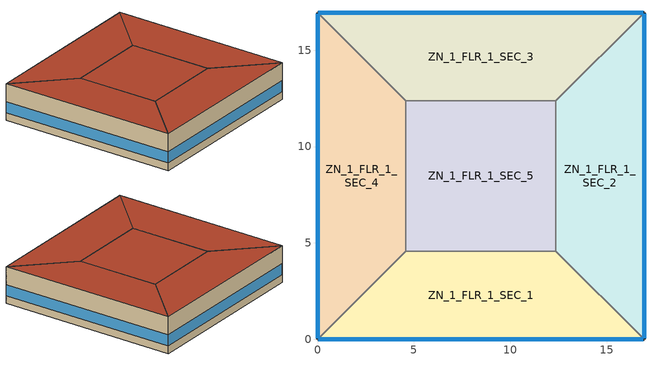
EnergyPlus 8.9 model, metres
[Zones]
ZN_1_FLR_1_SEC_1
 floor ground (Unheated - 8in Slab with Carpet_Ext-slab): 4.57,4.57 12.37,4.57 16.94,0 0,0 z0
 wall outside (Mass_NR_Ext-wall): 0,0 16.94,0 z0:3.5
 wall to ZN_1_FLR_1_SEC_2 (Standard_Int-Wall): 16.94,0 12.37,4.57 z0:3.5
 wall to ZN_1_FLR_1_SEC_5 (Standard_Int-Wall): 12.37,4.57 4.57,4.57 z0:3.5
 wall to ZN_1_FLR_1_SEC_4 (Standard_Int-Wall): 4.57,4.57 0,0 z0:3.5
 window (std_window_UValue_6.809_SHGC_0.25_VT_0.25): 0.05,0 16.89,0 z0.75:1.81
 roof outside (Roof): 0,0 16.94,0 12.37,4.57 4.57,4.57 z3.5
ZN_1_FLR_1_SEC_2
 floor ground (Unheated - 8in Slab with Carpet_Ext-slab): 12.37,4.57 12.37,12.37 16.94,16.94 16.94,0 z0
 wall outside (Mass_NR_Ext-wall): 16.94,0 16.94,16.94 z0:3.5
 wall to ZN_1_FLR_1_SEC_3 (Standard_Int-Wall): 16.94,16.94 12.37,12.37 z0:3.5
 wall to ZN_1_FLR_1_SEC_5 (Standard_Int-Wall): 12.37,12.37 12.37,4.57 z0:3.5
 window (std_window_UValue_6.809_SHGC_0.25_VT_0.25_east): 16.94,0.05 16.94,16.89 z0.75:1.81
 roof outside (Roof): 16.94,0 16.94,16.94 12.37,12.37 12.37,4.57 z3.5
ZN_1_FLR_1_SEC_3
 floor ground (Unheated - 8in Slab with Carpet_Ext-slab): 0,16.94 16.94,16.94 12.37,12.37 4.57,12.37 z0
 wall outside (Mass_NR_Ext-wall): 16.94,16.94 0,16.94 z0:3.5
 wall to ZN_1_FLR_1_SEC_5 (Standard_Int-Wall): 4.57,12.37 12.37,12.37 z0:3.5
 wall to ZN_1_FLR_1_SEC_4 (Standard_Int-Wall): 0,16.94 4.57,12.37 z0:3.5
 window (std_window_UValue_6.809_SHGC_0.25_VT_0.25_north): 16.89,16.94 0.05,16.94 z0.75:1.81
 roof outside (Roof): 4.57,12.37 12.37,12.37 16.94,16.94 0,16.94 z3.5
ZN_1_FLR_1_SEC_4
 floor ground (Unheated - 8in Slab with Carpet_Ext-slab): 0,16.94 4.57,12.37 4.57,4.57 0,0 z0
 wall outside (Mass_NR_Ext-wall): 0,16.94 0,0 z0:3.5
 wall to ZN_1_FLR_1_SEC_5 (Standard_Int-Wall): 4.57,4.57 4.57,12.37 z0:3.5
 window (std_window_UValue_6.809_SHGC_0.25_VT_0.25_west): 0,16.89 0,0.05 z0.75:1.81
 roof outside (Roof): 0,0 4.57,4.57 4.57,12.37 0,16.94 z3.5
ZN_1_FLR_1_SEC_5
 floor ground (Unheated - 8in Slab with Carpet_Ext-slab): 4.57,12.37 12.37,12.37 12.37,4.57 4.57,4.57 z0
 roof outside (Roof): 4.57,4.57 12.37,4.57 12.37,12.37 4.57,12.37 z3.5
[Building]
Coolroof_IDF: North Axis {deg}=0; Terrain=City; Loads Convergence Tolerance Value=0.04; Temperature Convergence Tolerance Value {deltaC}=0.2; Solar Distribution=FullInteriorAndExterior; Maximum Number of Warmup Days=25; Minimum Number of Warmup Days=6
[SizingPeriod:WeatherFileDays] Begin Month=1; Begin Day of Month=1; End Month=12; End Day of Month=31; Use Weather File Daylight Saving Period=No; Use Weather File Rain and Snow Indicators=No
Name | Day of Week for Start Day
SummerDesignPeriod | SummerDesignDay
WinterDesignPeriod | WinterDesignDay
[Site:GroundTemperature:BuildingSurface]
25, 25, 25, 25, 25, 25, 25, 25, 25, 25, 25, 25
[Material] Thermal Absorptance=0.9
Name | Roughness | Thickness {m} | Conductivity {W/m-K} | Density {kg/m3} | Specific Heat {J/kg-K} | Solar Absorptance | Visible Absorptance
Roof Coating | Rough | 0.01 | 0.88 | 2800 | 896 | 0.27 | 0.27
GP01 1/2 GYPSUM | Smooth | 0.0127 | 0.16 | 800 | 1090 | 0.7 | 0.5
1IN Stucco | Smooth | 0.0253 | 0.6918 | 1858 | 837 | 0.92 | 0.92
8IN Concrete HW | MediumRough | 0.2033 | 1.7296 | 2243 | 837 | 0.65 | 0.65
1/2IN Gypsum | Smooth | 0.0127 | 0.16 | 784.9 | 830 | 0.92 | 0.92
MAT-CC05 8 HW CONCRETE | Rough | 0.2032 | 1.311 | 2240 | 836.8 | 0.7 | 0.7
Std Wood 6inch | MediumSmooth | 0.15 | 0.12 | 540 | 1210 | 0.7 | 0.7
Wall Insulation | MediumRough | 0.05 | 0.045 | 265 | 836.8 | 0.7 | 0.7
Roof Plaster | Rough | 0.012 | 0.88 | 2800 | 896 | 0.7 | 0.7
Concrete Reinforced (2% Steel) | MediumRough | 0.152 | 2.5 | 2400 | 1000 | 0.6 | 0.6
Gypsum Plasterboard | Rough | 0.012 | 0.25 | 900 | 1000 | 0.5 | 0.5
[Material:NoMass] Thermal Absorptance=0.9; Solar Absorptance=0.7
Name | Roughness | Thermal Resistance {m2-K/W} | Visible Absorptance
CP02 CARPET PAD | VeryRough | 0.2165 | 0.8
Insulation | MediumRough | 0.001 | 0.7
[WindowMaterial:Glazing]
Theoretical Glass [167]: Optical Data Type=SpectralAverage; Thickness {m}=0.003; Solar Transmittance at Normal Incidence=0.2374; Front Side Solar Reflectance at Normal Incidence=0.7126; Back Side Solar Reflectance at Normal Incidence=0.7126; Visible Transmittance at Normal Incidence=0.2512; Front Side Visible Reflectance at Normal Incidence=0.6988; Back Side Visible Reflectance at Normal Incidence=0.6988; Infrared Transmittance at Normal Incidence=0; Front Side Infrared Hemispherical Emissivity=0.985; Back Side Infrared Hemispherical Emissivity=0.985; Conductivity {W/m-K}=2.1073; Dirt Correction Factor for Solar and Visible Transmittance=1; Solar Diffusing=No
[Construction]
InteriorFurnishings: Std Wood 6inch
std_window_UValue_6.809_SHGC_0.25_VT_0.25; std_window_UValue_6.809_SHGC_0.25_VT_0.25_east; std_window_UValue_6.809_SHGC_0.25_VT_0.25_north; std_window_UValue_6.809_SHGC_0.25_VT_0.25_west: Theoretical Glass [167]
Standard_Int-Wall: GP01 1/2 GYPSUM, GP01 1/2 GYPSUM
Mass_NR_Ext-wall: 1IN Stucco, Wall Insulation, 8IN Concrete HW, 1/2IN Gypsum
Unheated - 8in Slab with Carpet_Ext-slab: MAT-CC05 8 HW CONCRETE, CP02 CARPET PAD
Roof: Roof Coating, Roof Plaster, Insulation, Concrete Reinforced (2% Steel), Gypsum Plasterboard
[Zone] Type=1; Multiplier=1; Ceiling Height {m}=3.5; Floor Area {m2}=AutoCalculate; Part of Total Floor Area=Yes
Name | Volume {m3}
ZN_1_FLR_1_SEC_1; ZN_1_FLR_1_SEC_2; ZN_1_FLR_1_SEC_3; ZN_1_FLR_1_SEC_4 | 197.8753
ZN_1_FLR_1_SEC_5 | 212.9987
[InternalMass] Construction=InteriorFurnishings
Name | Zone | Surface Area {m2}
ZN_1_FLR_1_SEC_1 Internal Mass | ZN_1_FLR_1_SEC_1 | 323.8302
ZN_1_FLR_1_SEC_2 Internal Mass | ZN_1_FLR_1_SEC_2 | 323.8302
ZN_1_FLR_1_SEC_3 Internal Mass | ZN_1_FLR_1_SEC_3 | 323.8302
ZN_1_FLR_1_SEC_4 Internal Mass | ZN_1_FLR_1_SEC_4 | 323.8302
ZN_1_FLR_1_SEC_5 Internal Mass | ZN_1_FLR_1_SEC_5 | 1904.68
[People] Number of People Schedule=BLDG_OCC_SCH; Number of People Calculation Method=Area/Person; Zone Floor Area per Person {m2/person}=9.29; Fraction Radiant=0.3; Sensible Heat Fraction=AUTOCALCULATE; Activity Level Schedule=ACTIVITY_SCH; Carbon Dioxide Generation Rate {m3/s-W}=3.82E-8; Enable ASHRAE 55 Comfort Warnings=No; Mean Radiant Temperature Calculation Type=ZoneAveraged; Work Efficiency Schedule=WORK_EFF_SCH; Clothing Insulation Calculation Method=ClothingInsulationSchedule; Clothing Insulation Schedule=CLOTHING_SCH; Air Velocity Schedule=AIR_VELO_SCH; Thermal Comfort Model 1 Type=FANGER
Name | Zone or ZoneList
ZN_1_FLR_1_SEC_1 People | ZN_1_FLR_1_SEC_1
ZN_1_FLR_1_SEC_2 People | ZN_1_FLR_1_SEC_2
ZN_1_FLR_1_SEC_3 People | ZN_1_FLR_1_SEC_3
ZN_1_FLR_1_SEC_4 People | ZN_1_FLR_1_SEC_4
ZN_1_FLR_1_SEC_5 People | ZN_1_FLR_1_SEC_5
[Lights] Schedule=BLDG_LIGHT_SCH; Design Level Calculation Method=Watts/Area; Watts per Zone Floor Area {W/m2}=10.8; Return Air Fraction=0; Fraction Radiant=0.7; Fraction Visible=0.2; Fraction Replaceable=1; Return Air Fraction Calculated from Plenum Temperature=No
Name | Zone or ZoneList
ZN_1_FLR_1_SEC_1_Lights | ZN_1_FLR_1_SEC_1
ZN_1_FLR_1_SEC_2_Lights | ZN_1_FLR_1_SEC_2
ZN_1_FLR_1_SEC_3_Lights | ZN_1_FLR_1_SEC_3
ZN_1_FLR_1_SEC_4_Lights | ZN_1_FLR_1_SEC_4
ZN_1_FLR_1_SEC_5_Lights | ZN_1_FLR_1_SEC_5
[ElectricEquipment] Schedule=BLDG_EQUIP_SCH; Design Level Calculation Method=Watts/Area; Watts per Zone Floor Area {W/m2}=16.15; Fraction Latent=0; Fraction Radiant=0.5; Fraction Lost=0
Name | Zone or ZoneList
ZN_1_FLR_1_SEC_1_PlugMisc_Equip | ZN_1_FLR_1_SEC_1
ZN_1_FLR_1_SEC_2_PlugMisc_Equip | ZN_1_FLR_1_SEC_2
ZN_1_FLR_1_SEC_3_PlugMisc_Equip | ZN_1_FLR_1_SEC_3
ZN_1_FLR_1_SEC_4_PlugMisc_Equip | ZN_1_FLR_1_SEC_4
ZN_1_FLR_1_SEC_5_PlugMisc_Equip | ZN_1_FLR_1_SEC_5
[ZoneInfiltration:DesignFlowRate] Schedule=INFIL_SCH; Design Flow Rate Calculation Method=Flow/Zone; Constant Term Coefficient=1; Temperature Term Coefficient=0; Velocity Term Coefficient=0; Velocity Squared Term Coefficient=0
Name | Zone or ZoneList | Design Flow Rate {m3/s}
ZN_1_FLR_1_SEC_1_Infiltration | ZN_1_FLR_1_SEC_1 | 0.0512731
ZN_1_FLR_1_SEC_2_Infiltration | ZN_1_FLR_1_SEC_2 | 0.0512731
ZN_1_FLR_1_SEC_3_Infiltration | ZN_1_FLR_1_SEC_3 | 0.0512731
ZN_1_FLR_1_SEC_4_Infiltration | ZN_1_FLR_1_SEC_4 | 0.0512731
ZN_1_FLR_1_SEC_5_Infiltration | ZN_1_FLR_1_SEC_5 | 0.301574
[DesignSpecification:OutdoorAir] Outdoor Air Method=Flow/Zone; Outdoor Air Flow per Person {m3/s-person}=0; Outdoor Air Flow per Zone Floor Area {m3/s-m2}=0; Outdoor Air Flow Air Changes per Hour {1/hr}=0
Name | Outdoor Air Flow per Zone {m3/s}
ZN_1_FLR_1_SEC_1 OA Design Spec; ZN_1_FLR_1_SEC_2 OA Design Spec; ZN_1_FLR_1_SEC_3 OA Design Spec; ZN_1_FLR_1_SEC_4 OA Design Spec | 0.0644017
ZN_1_FLR_1_SEC_5 OA Design Spec | 0.378793
[DesignSpecification:ZoneAirDistribution] Zone Air Distribution Effectiveness in Cooling Mode=1; Zone Air Distribution Effectiveness in Heating Mode=1; Zone Secondary Recirculation Fraction=0
ZN_1_FLR_1_SEC_1 Air Dist Design Spec; ZN_1_FLR_1_SEC_2 Air Dist Design Spec; ZN_1_FLR_1_SEC_3 Air Dist Design Spec; ZN_1_FLR_1_SEC_4 Air Dist Design Spec; ZN_1_FLR_1_SEC_5 Air Dist Design Spec
[Sizing:Zone] Zone Cooling Design Supply Air Temperature Input Method=SupplyAirTemperature; Zone Cooling Design Supply Air Temperature {C}=14; Zone Heating Design Supply Air Temperature Input Method=SupplyAirTemperature; Zone Heating Design Supply Air Temperature {C}=40; Zone Cooling Design Supply Air Humidity Ratio {kgWater/kgDryAir}=0.0085; Zone Heating Design Supply Air Humidity Ratio {kgWater/kgDryAir}=0.008; Cooling Design Air Flow Method=DesignDay; Cooling Minimum Air Flow Fraction=0; Heating Design Air Flow Method=DesignDay; Heating Design Air Flow Rate {m3/s}=0
Name | Design Specification Outdoor Air Object | Design Specification Zone Air Distribution Object
ZN_1_FLR_1_SEC_1 | ZN_1_FLR_1_SEC_1 OA Design Spec | ZN_1_FLR_1_SEC_1 Air Dist Design Spec
ZN_1_FLR_1_SEC_2 | ZN_1_FLR_1_SEC_2 OA Design Spec | ZN_1_FLR_1_SEC_2 Air Dist Design Spec
ZN_1_FLR_1_SEC_3 | ZN_1_FLR_1_SEC_3 OA Design Spec | ZN_1_FLR_1_SEC_3 Air Dist Design Spec
ZN_1_FLR_1_SEC_4 | ZN_1_FLR_1_SEC_4 OA Design Spec | ZN_1_FLR_1_SEC_4 Air Dist Design Spec
ZN_1_FLR_1_SEC_5 | ZN_1_FLR_1_SEC_5 OA Design Spec | ZN_1_FLR_1_SEC_5 Air Dist Design Spec
[ZoneControl:Thermostat] Control Type Schedule=Dual Zone Control Type Sched
Name | Zone or ZoneList | Control 1
ZN_1_FLR_1_SEC_1 Thermostat | ZN_1_FLR_1_SEC_1 | ZN_1_FLR_1_SEC_1 DualSPSched
ZN_1_FLR_1_SEC_2 Thermostat | ZN_1_FLR_1_SEC_2 | ZN_1_FLR_1_SEC_2 DualSPSched
ZN_1_FLR_1_SEC_3 Thermostat | ZN_1_FLR_1_SEC_3 | ZN_1_FLR_1_SEC_3 DualSPSched
ZN_1_FLR_1_SEC_4 Thermostat | ZN_1_FLR_1_SEC_4 | ZN_1_FLR_1_SEC_4 DualSPSched
ZN_1_FLR_1_SEC_5 Thermostat | ZN_1_FLR_1_SEC_5 | ZN_1_FLR_1_SEC_5 DualSPSched
[ThermostatSetpoint:DualSetpoint] Heating Setpoint Temperature Schedule=HtgSetP_Sch; Cooling Setpoint Temperature Schedule=ClgSetP_Sch
ZN_1_FLR_1_SEC_1 DualSPSched; ZN_1_FLR_1_SEC_2 DualSPSched; ZN_1_FLR_1_SEC_3 DualSPSched; ZN_1_FLR_1_SEC_4 DualSPSched; ZN_1_FLR_1_SEC_5 DualSPSched
[ZoneHVAC:PackagedTerminalHeatPump] Availability Schedule=ALWAYS_ON; Cooling Supply Air Flow Rate {m3/s}=AUTOSIZE; Heating Supply Air Flow Rate {m3/s}=AUTOSIZE; No Load Supply Air Flow Rate {m3/s}=AUTOSIZE; Cooling Outdoor Air Flow Rate {m3/s}=0; Heating Outdoor Air Flow Rate {m3/s}=0; No Load Outdoor Air Flow Rate {m3/s}=0; Heating Convergence Tolerance=0.001; Cooling Convergence Tolerance=0.001; Maximum Supply Air Temperature from Supplemental Heater {C}=AUTOSIZE; Maximum Outdoor Dry-Bulb Temperature for Supplemental Heater Operation {C}=18; Fan Placement=DrawThrough
Name | Supply Air Fan | Heating Coil | Cooling Coil | Supplemental Heating Coil | Supply Air Fan Operating Mode Schedule
ZN_1_FLR_1_SEC_1 PTHP | ZN_1_FLR_1_SEC_1 PTHPFan | ZN_1_FLR_1_SEC_1 PTHP Heat Pump | ZN_1_FLR_1_SEC_1 PTHP DX Coil | ZN_1_FLR_1_SEC_1 PTHP Supplmnt Htg Coil | ZN_1_FLR_1_SEC_1 PTHP Mode Sched
ZN_1_FLR_1_SEC_2 PTHP | ZN_1_FLR_1_SEC_2 PTHPFan | ZN_1_FLR_1_SEC_2 PTHP Heat Pump | ZN_1_FLR_1_SEC_2 PTHP DX Coil | ZN_1_FLR_1_SEC_2 PTHP Supplmnt Htg Coil | ZN_1_FLR_1_SEC_2 PTHP Mode Sched
ZN_1_FLR_1_SEC_3 PTHP | ZN_1_FLR_1_SEC_3 PTHPFan | ZN_1_FLR_1_SEC_3 PTHP Heat Pump | ZN_1_FLR_1_SEC_3 PTHP DX Coil | ZN_1_FLR_1_SEC_3 PTHP Supplmnt Htg Coil | ZN_1_FLR_1_SEC_3 PTHP Mode Sched
ZN_1_FLR_1_SEC_4 PTHP | ZN_1_FLR_1_SEC_4 PTHPFan | ZN_1_FLR_1_SEC_4 PTHP Heat Pump | ZN_1_FLR_1_SEC_4 PTHP DX Coil | ZN_1_FLR_1_SEC_4 PTHP Supplmnt Htg Coil | ZN_1_FLR_1_SEC_4 PTHP Mode Sched
ZN_1_FLR_1_SEC_5 PTHP | ZN_1_FLR_1_SEC_5 PTHPFan | ZN_1_FLR_1_SEC_5 PTHP Heat Pump | ZN_1_FLR_1_SEC_5 PTHP DX Coil | ZN_1_FLR_1_SEC_5 PTHP Supplmnt Htg Coil | ZN_1_FLR_1_SEC_5 PTHP Mode Sched
[Zone equipment]
ZN_1_FLR_1_SEC_1: ZN_1_FLR_1_SEC_1 PTHP
ZN_1_FLR_1_SEC_2: ZN_1_FLR_1_SEC_2 PTHP
ZN_1_FLR_1_SEC_3: ZN_1_FLR_1_SEC_3 PTHP
ZN_1_FLR_1_SEC_4: ZN_1_FLR_1_SEC_4 PTHP
ZN_1_FLR_1_SEC_5: ZN_1_FLR_1_SEC_5 PTHP
[Fan:OnOff] Availability Schedule=ALWAYS_ON; Fan Total Efficiency=0.6; Pressure Rise {Pa}=300; Maximum Flow Rate {m3/s}=AUTOSIZE; Motor Efficiency=0.85; Motor In Airstream Fraction=1
ZN_1_FLR_1_SEC_1 PTHPFan; ZN_1_FLR_1_SEC_2 PTHPFan; ZN_1_FLR_1_SEC_3 PTHPFan; ZN_1_FLR_1_SEC_4 PTHPFan; ZN_1_FLR_1_SEC_5 PTHPFan
[Coil:Cooling:DX:SingleSpeed] Availability Schedule=ALWAYS_ON; Gross Rated Total Cooling Capacity {W}=AUTOSIZE; Gross Rated Sensible Heat Ratio=AUTOSIZE; Gross Rated Cooling COP {W/W}=2.8; Rated Air Flow Rate {m3/s}=AUTOSIZE; Rated Evaporator Fan Power Per Volume Flow Rate {W/(m3/s)}=773.3; Nominal Time for Condensate Removal to Begin {s}=1000; Ratio of Initial Moisture Evaporation Rate and Steady State Latent Capacity=1.5; Maximum Cycling Rate {cycles/hr}=3; Latent Capacity Time Constant {s}=45; Condenser Type=AirCooled
Name | Total Cooling Capacity Function of Temperature Curve | Total Cooling Capacity Function of Flow Fraction Curve | Energy Input Ratio Function of Temperature Curve | Energy Input Ratio Function of Flow Fraction Curve | Part Load Fraction Correlation Curve
ZN_1_FLR_1_SEC_1 PTHP DX Coil | ZN_1_FLR_1_SEC_1 PTHP_ClgCapFuncTempCurve | ZN_1_FLR_1_SEC_1 PTHP_ClgCapFuncFlowFracCurve | ZN_1_FLR_1_SEC_1 PTHP_ClgEirFuncTempCurve | ZN_1_FLR_1_SEC_1 PTHP_ClgEirFuncFlowFracCurve | ZN_1_FLR_1_SEC_1 PTHP_ClgPlrCurve
ZN_1_FLR_1_SEC_2 PTHP DX Coil | ZN_1_FLR_1_SEC_2 PTHP_ClgCapFuncTempCurve | ZN_1_FLR_1_SEC_2 PTHP_ClgCapFuncFlowFracCurve | ZN_1_FLR_1_SEC_2 PTHP_ClgEirFuncTempCurve | ZN_1_FLR_1_SEC_2 PTHP_ClgEirFuncFlowFracCurve | ZN_1_FLR_1_SEC_2 PTHP_ClgPlrCurve
ZN_1_FLR_1_SEC_3 PTHP DX Coil | ZN_1_FLR_1_SEC_3 PTHP_ClgCapFuncTempCurve | ZN_1_FLR_1_SEC_3 PTHP_ClgCapFuncFlowFracCurve | ZN_1_FLR_1_SEC_3 PTHP_ClgEirFuncTempCurve | ZN_1_FLR_1_SEC_3 PTHP_ClgEirFuncFlowFracCurve | ZN_1_FLR_1_SEC_3 PTHP_ClgPlrCurve
ZN_1_FLR_1_SEC_4 PTHP DX Coil | ZN_1_FLR_1_SEC_4 PTHP_ClgCapFuncTempCurve | ZN_1_FLR_1_SEC_4 PTHP_ClgCapFuncFlowFracCurve | ZN_1_FLR_1_SEC_4 PTHP_ClgEirFuncTempCurve | ZN_1_FLR_1_SEC_4 PTHP_ClgEirFuncFlowFracCurve | ZN_1_FLR_1_SEC_4 PTHP_ClgPlrCurve
ZN_1_FLR_1_SEC_5 PTHP DX Coil | ZN_1_FLR_1_SEC_5 PTHP_ClgCapFuncTempCurve | ZN_1_FLR_1_SEC_5 PTHP_ClgCapFuncFlowFracCurve | ZN_1_FLR_1_SEC_5 PTHP_ClgEirFuncTempCurve | ZN_1_FLR_1_SEC_5 PTHP_ClgEirFuncFlowFracCurve | ZN_1_FLR_1_SEC_5 PTHP_ClgPlrCurve
[Coil:Heating:Electric] Availability Schedule=ALWAYS_ON; Efficiency=1; Nominal Capacity {W}=AUTOSIZE
ZN_1_FLR_1_SEC_1 PTHP Supplmnt Htg Coil; ZN_1_FLR_1_SEC_2 PTHP Supplmnt Htg Coil; ZN_1_FLR_1_SEC_3 PTHP Supplmnt Htg Coil; ZN_1_FLR_1_SEC_4 PTHP Supplmnt Htg Coil; ZN_1_FLR_1_SEC_5 PTHP Supplmnt Htg Coil
[Coil:Heating:DX:SingleSpeed] Availability Schedule=ALWAYS_ON; Gross Rated Heating Capacity {W}=AUTOSIZE; Gross Rated Heating COP {W/W}=3; Rated Air Flow Rate {m3/s}=AUTOSIZE; Rated Supply Fan Power Per Volume Flow Rate {W/(m3/s)}=773.3; Minimum Outdoor Dry-Bulb Temperature for Compressor Operation {C}=-8; Maximum Outdoor Dry-Bulb Temperature for Defrost Operation {C}=5; Crankcase Heater Capacity {W}=200; Maximum Outdoor Dry-Bulb Temperature for Crankcase Heater Operation {C}=8; Defrost Strategy=Resistive; Defrost Control=Timed; Defrost Time Period Fraction=0.166667; Resistive Defrost Heater Capacity {W}=AUTOSIZE; Region number for calculating HSPF=4
Name | Heating Capacity Function of Temperature Curve | Heating Capacity Function of Flow Fraction Curve | Energy Input Ratio Function of Temperature Curve | Energy Input Ratio Function of Flow Fraction Curve | Part Load Fraction Correlation Curve
ZN_1_FLR_1_SEC_1 PTHP Heat Pump | ZN_1_FLR_1_SEC_1 PTHP_HtgCapFuncTempCurve | ZN_1_FLR_1_SEC_1 PTHP_HtgCapFuncFlowFracCurve | ZN_1_FLR_1_SEC_1 PTHP_HtgEirFuncTempCurve | ZN_1_FLR_1_SEC_1 PTHP_HtgEirFuncFlowFracCurve | ZN_1_FLR_1_SEC_1 PTHP_HtgPlrCurve
ZN_1_FLR_1_SEC_2 PTHP Heat Pump | ZN_1_FLR_1_SEC_2 PTHP_HtgCapFuncTempCurve | ZN_1_FLR_1_SEC_2 PTHP_HtgCapFuncFlowFracCurve | ZN_1_FLR_1_SEC_2 PTHP_HtgEirFuncTempCurve | ZN_1_FLR_1_SEC_2 PTHP_HtgEirFuncFlowFracCurve | ZN_1_FLR_1_SEC_2 PTHP_HtgPlrCurve
ZN_1_FLR_1_SEC_3 PTHP Heat Pump | ZN_1_FLR_1_SEC_3 PTHP_HtgCapFuncTempCurve | ZN_1_FLR_1_SEC_3 PTHP_HtgCapFuncFlowFracCurve | ZN_1_FLR_1_SEC_3 PTHP_HtgEirFuncTempCurve | ZN_1_FLR_1_SEC_3 PTHP_HtgEirFuncFlowFracCurve | ZN_1_FLR_1_SEC_3 PTHP_HtgPlrCurve
ZN_1_FLR_1_SEC_4 PTHP Heat Pump | ZN_1_FLR_1_SEC_4 PTHP_HtgCapFuncTempCurve | ZN_1_FLR_1_SEC_4 PTHP_HtgCapFuncFlowFracCurve | ZN_1_FLR_1_SEC_4 PTHP_HtgEirFuncTempCurve | ZN_1_FLR_1_SEC_4 PTHP_HtgEirFuncFlowFracCurve | ZN_1_FLR_1_SEC_4 PTHP_HtgPlrCurve
ZN_1_FLR_1_SEC_5 PTHP Heat Pump | ZN_1_FLR_1_SEC_5 PTHP_HtgCapFuncTempCurve | ZN_1_FLR_1_SEC_5 PTHP_HtgCapFuncFlowFracCurve | ZN_1_FLR_1_SEC_5 PTHP_HtgEirFuncTempCurve | ZN_1_FLR_1_SEC_5 PTHP_HtgEirFuncFlowFracCurve | ZN_1_FLR_1_SEC_5 PTHP_HtgPlrCurve
[Schedule:Compact]
BLDG_LIGHT_SCH: Through: 12/31, For: Weekdays, Until: 08:00, 0, Until: 09:00, .05, Until: 11:00, .7, Until: 18:00, 0.9, Until: 19:00, .9, Until: 24:00, 0.05, For: SummerDesignDay, Until: 24:00, 1, For: Saturday, Until: 08:00, 0.01, Until: 12:00, 0.1, Until: 24:00, 0.01, For: WinterDesignDay, Until: 24:00, 0, For: Sunday Holidays AllOtherDays, Until: 24:00, 0.01
BLDG_EQUIP_SCH: Through: 12/31, For: Weekdays, Until: 08:00, .01, Until: 09:00, .05, Until: 11:00, .7, Until: 18:00, 0.9, Until: 19:00, .3, Until: 24:00, 0.05, For: SummerDesignDay, Until: 24:00, 1, For: Saturday, Until: 08:00, 0.01, Until: 12:00, 0.1, Until: 24:00, 0.01, For: WinterDesignDay, Until: 24:00, 0, For: Sunday Holidays AllOtherDays, Until: 24:00, 0.3
BLDG_OCC_SCH: Through: 12/31, For: Weekdays, Until: 08:00, .01, Until: 09:00, .1, Until: 11:00, .7, Until: 18:00, 0.9, Until: 19:00, .3, Until: 24:00, 0.05, For: SummerDesignDay, Until: 06:00, 0, Until: 20:00, 1, Until: 24:00, 0.05, For: Saturday, Until: 08:00, 0.01, Until: 12:00, 0.1, Until: 24:00, 0.01, For: WinterDesignDay, Until: 24:00, 0, For: Sunday Holidays AllOtherDays, Until: 06:00, 0, Until: 18:00, 0, Until: 24:00, 0
INFIL_SCH: Through: 12/31, For: Weekdays SummerDesignDay, Until: 08:00, 1, Until: 19:00, 0, Until: 24:00, 1, For: Saturday WinterDesignDay, Until: 06:00, 1, Until: 18:00, 0, Until: 24:00, 1, For: Sunday Holidays AllOtherDays, Until: 24:00, 1
ALWAYS_ON: Through: 12/31, For: AllDays, Until: 24:00, 1
HTGSETP_SCH: Through: 12/31, For: Weekdays, Until: 08:00, 4, Until: 19:00, 21, Until: 24:00, 4, For SummerDesignDay, Until: 24:00, 4, For: Saturday, Until: 08:00, 4, Until: 14:00, 21, Until: 24:00, 4, For: WinterDesignDay, Until: 24:00, 21, For: Sunday Holidays AllOtherDays, Until: 24:00, 4
CLGSETP_SCH: Through: 12/31, For: Weekdays SummerDesignDay, Until: 8:00, 40, Until: 9:00, 24, Until: 19:00, 24, Until: 24:00, 40, For: Saturday, Until: 08:00, 40, Until: 14:00, 24, Until: 24:00, 40, For WinterDesignDay, Until: 24:00, 40, For: Sunday Holidays AllOtherDays, Until: 24:00, 40
Dual Zone Control Type Sched: Through: 12/31, For: AllDays, Until: 24:00, 4
ACTIVITY_SCH: Through: 12/31, For: AllDays, Until: 24:00, 120
WORK_EFF_SCH; ZN_1_FLR_1_SEC_1 PTHP Mode Sched; ZN_1_FLR_1_SEC_2 PTHP Mode Sched; ZN_1_FLR_1_SEC_3 PTHP Mode Sched; ZN_1_FLR_1_SEC_4 PTHP Mode Sched; ZN_1_FLR_1_SEC_5 PTHP Mode Sched: Through: 12/31, For: AllDays, Until: 24:00, 0
AIR_VELO_SCH: Through: 12/31, For: AllDays, Until: 24:00, 0.2
CLOTHING_SCH: Through: 04/30, For: AllDays, Until: 24:00, 1, Through: 09/30, For: AllDays, Until: 24:00, 0.5, Through: 12/31, For: AllDays, Until: 24:00, 1
[Curve:Quadratic]
Name | Coefficient1 Constant | Coefficient2 x | Coefficient3 x**2 | Minimum Value of x | Maximum Value of x
ZN_1_FLR_1_SEC_1 PTHP_ClgCapFuncFlowFracCurve; ZN_1_FLR_1_SEC_2 PTHP_ClgCapFuncFlowFracCurve; ZN_1_FLR_1_SEC_3 PTHP_ClgCapFuncFlowFracCurve; ZN_1_FLR_1_SEC_4 PTHP_ClgCapFuncFlowFracCurve; ZN_1_FLR_1_SEC_5 PTHP_ClgCapFuncFlowFracCurve | 0.718954 | 0.435436 | -0.154193 | 0.75 | 1.25
ZN_1_FLR_1_SEC_1 PTHP_ClgEirFuncFlowFracCurve; ZN_1_FLR_1_SEC_2 PTHP_ClgEirFuncFlowFracCurve; ZN_1_FLR_1_SEC_3 PTHP_ClgEirFuncFlowFracCurve; ZN_1_FLR_1_SEC_4 PTHP_ClgEirFuncFlowFracCurve; ZN_1_FLR_1_SEC_5 PTHP_ClgEirFuncFlowFracCurve | 1.1552 | -0.1808 | 0.0256 | 0.5 | 1.5
ZN_1_FLR_1_SEC_1 PTHP_ClgPlrCurve; ZN_1_FLR_1_SEC_1 PTHP_HtgPlrCurve; ZN_1_FLR_1_SEC_2 PTHP_ClgPlrCurve; ZN_1_FLR_1_SEC_2 PTHP_HtgPlrCurve; ZN_1_FLR_1_SEC_3 PTHP_ClgPlrCurve; ZN_1_FLR_1_SEC_3 PTHP_HtgPlrCurve; ZN_1_FLR_1_SEC_4 PTHP_ClgPlrCurve; ZN_1_FLR_1_SEC_4 PTHP_HtgPlrCurve; ZN_1_FLR_1_SEC_5 PTHP_ClgPlrCurve; ZN_1_FLR_1_SEC_5 PTHP_HtgPlrCurve | 0.75 | 0.25 | 0 | 0 | 1
ZN_1_FLR_1_SEC_1 PTHP_HtgEirFuncFlowFracCurve; ZN_1_FLR_1_SEC_2 PTHP_HtgEirFuncFlowFracCurve; ZN_1_FLR_1_SEC_3 PTHP_HtgEirFuncFlowFracCurve; ZN_1_FLR_1_SEC_4 PTHP_HtgEirFuncFlowFracCurve; ZN_1_FLR_1_SEC_5 PTHP_HtgEirFuncFlowFracCurve | 1.3824 | -0.4336 | 0.0512 | 0 | 1
[Curve:Cubic]
Name | Coefficient1 Constant | Coefficient2 x | Coefficient3 x**2 | Coefficient4 x**3 | Minimum Value of x | Maximum Value of x
ZN_1_FLR_1_SEC_1 PTHP_HtgCapFuncTempCurve; ZN_1_FLR_1_SEC_2 PTHP_HtgCapFuncTempCurve; ZN_1_FLR_1_SEC_3 PTHP_HtgCapFuncTempCurve; ZN_1_FLR_1_SEC_4 PTHP_HtgCapFuncTempCurve; ZN_1_FLR_1_SEC_5 PTHP_HtgCapFuncTempCurve | 0.758746 | 0.027626 | 0.000148716 | 3.4992e-06 | -20 | 20
ZN_1_FLR_1_SEC_1 PTHP_HtgCapFuncFlowFracCurve; ZN_1_FLR_1_SEC_2 PTHP_HtgCapFuncFlowFracCurve; ZN_1_FLR_1_SEC_3 PTHP_HtgCapFuncFlowFracCurve; ZN_1_FLR_1_SEC_4 PTHP_HtgCapFuncFlowFracCurve; ZN_1_FLR_1_SEC_5 PTHP_HtgCapFuncFlowFracCurve | 0.84 | 0.16 | 0 | 0 | 0.5 | 1.5
ZN_1_FLR_1_SEC_1 PTHP_HtgEirFuncTempCurve; ZN_1_FLR_1_SEC_2 PTHP_HtgEirFuncTempCurve; ZN_1_FLR_1_SEC_3 PTHP_HtgEirFuncTempCurve; ZN_1_FLR_1_SEC_4 PTHP_HtgEirFuncTempCurve; ZN_1_FLR_1_SEC_5 PTHP_HtgEirFuncTempCurve | 1.19248 | -0.0300438 | 0.00103745 | -2.3328e-05 | -20 | 20
[Curve:Biquadratic] Minimum Value of x=17; Maximum Value of x=22; Minimum Value of y=13; Maximum Value of y=46
Name | Coefficient1 Constant | Coefficient2 x | Coefficient3 x**2 | Coefficient4 y | Coefficient5 y**2 | Coefficient6 x*y
ZN_1_FLR_1_SEC_1 PTHP_ClgCapFuncTempCurve; ZN_1_FLR_1_SEC_2 PTHP_ClgCapFuncTempCurve; ZN_1_FLR_1_SEC_3 PTHP_ClgCapFuncTempCurve; ZN_1_FLR_1_SEC_4 PTHP_ClgCapFuncTempCurve; ZN_1_FLR_1_SEC_5 PTHP_ClgCapFuncTempCurve | 0.942588 | 0.00954335 | 0.0018423 | -0.0110427 | 5.249e-06 | -9.72e-06
ZN_1_FLR_1_SEC_1 PTHP_ClgEirFuncTempCurve; ZN_1_FLR_1_SEC_2 PTHP_ClgEirFuncTempCurve; ZN_1_FLR_1_SEC_3 PTHP_ClgEirFuncTempCurve; ZN_1_FLR_1_SEC_4 PTHP_ClgEirFuncTempCurve; ZN_1_FLR_1_SEC_5 PTHP_ClgEirFuncTempCurve | 0.342414 | 0.034885 | -0.0006237 | 0.00497722 | 0.000437951 | -0.000728028
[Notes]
Building Description
Coolroof_IDF
Start SimMetaData
WeatherFileName=Indore
RoofConstruction=Insulation Entirely Above Deck
ExtWallConstruction=Mass
End SimMetaData
Start WebInterface Parameters
APPENDIX_G_TYPES=3
AVERAGE_INFILTRATION_RATE_INPUT=SmartDefault
BUILDING_DESCRIPTION=Coolroof_IDF
BUILDING_FENESTRATION_INPUT=SmartDefault
BUILDING_TYPE=Office/Professional
CELL_EFFICIENCY=10.0
CONTROL_TYPE=Stepped
COOLING_COP_INPUT=SmartDefault
COUNTRY=USA
COVERAGE_SURFACES=Roof Only
DAYLIGHTING_ILLUMINANCE_SETPOINT=398
ELECTRICAL_PLUG_INTENSITY_INPUT=SmartDefault
EXTERIOR_LIGHTING_INPUT=SmartDefault
FAN_STATIC_PRESSURE_INPUT=SmartDefault
FLOOR_TO_FLOOR_HEIGHT=3.80
GAS_APPLIANCE_INTENSITY_INPUT=SmartDefault
GEOCHG=false
GEOMETRY_CONFIGURATION=1
HEATING_COP_INPUT=SmartDefault
HEATING_EFFICIENCY_INPUT=SmartDefault
HVAC_TYPE=1
IDF_UPLOAD=0
INSTALLATION_TYPE=1
INSTALLATION_TYPE_CAPACITY=0.00
INSTALLATION_TYPE_PERCENT=5
INVERTER_EFFICIENCY=89
LIGHT_INTENSITY_INPUT=SmartDefault
MODEL=Detailed
MOTORIZED_DAMPER=0
NUMBER_OF_FLOORS=1
NUMBER_OF_STEPS=3
OUTSIDE_AIR_VENTILATION_PER_AREA_INPUT=SmartDefault
OUTSIDE_AIR_VENTILATION_PER_PERSON_INPUT=SmartDefault
PEOPLE_DENSITY_INPUT=SmartDefault
ROOF_TYPE=Insulation Entirely above Deck
ROOF_TYPE_INPUT=CUSTOM
STORAGE_SET_POINT=60
STORAGE_SET_POINT_TEMP=80
STORAGE_SET_POINT_TYPE=Natural Gas
TARGETED_STANDARD=ASHRAE 90.1-2007
TOTAL_FAN_EFFICIENCY_INPUT=SmartDefault
WALL_TYPE=Mass
WALL_TYPE_INPUT=CUSTOM
WATER_USE=0.0000
WATER_USE_PER=per hour
WATER_USE_TEMP=40
ZONE_LAYOUT=1
ZONE_TERMINAL_FAN_STATIC_PRESSURE_INPUT=SmartDefault
End WebInterface Parameters
Number of Zones: 5
